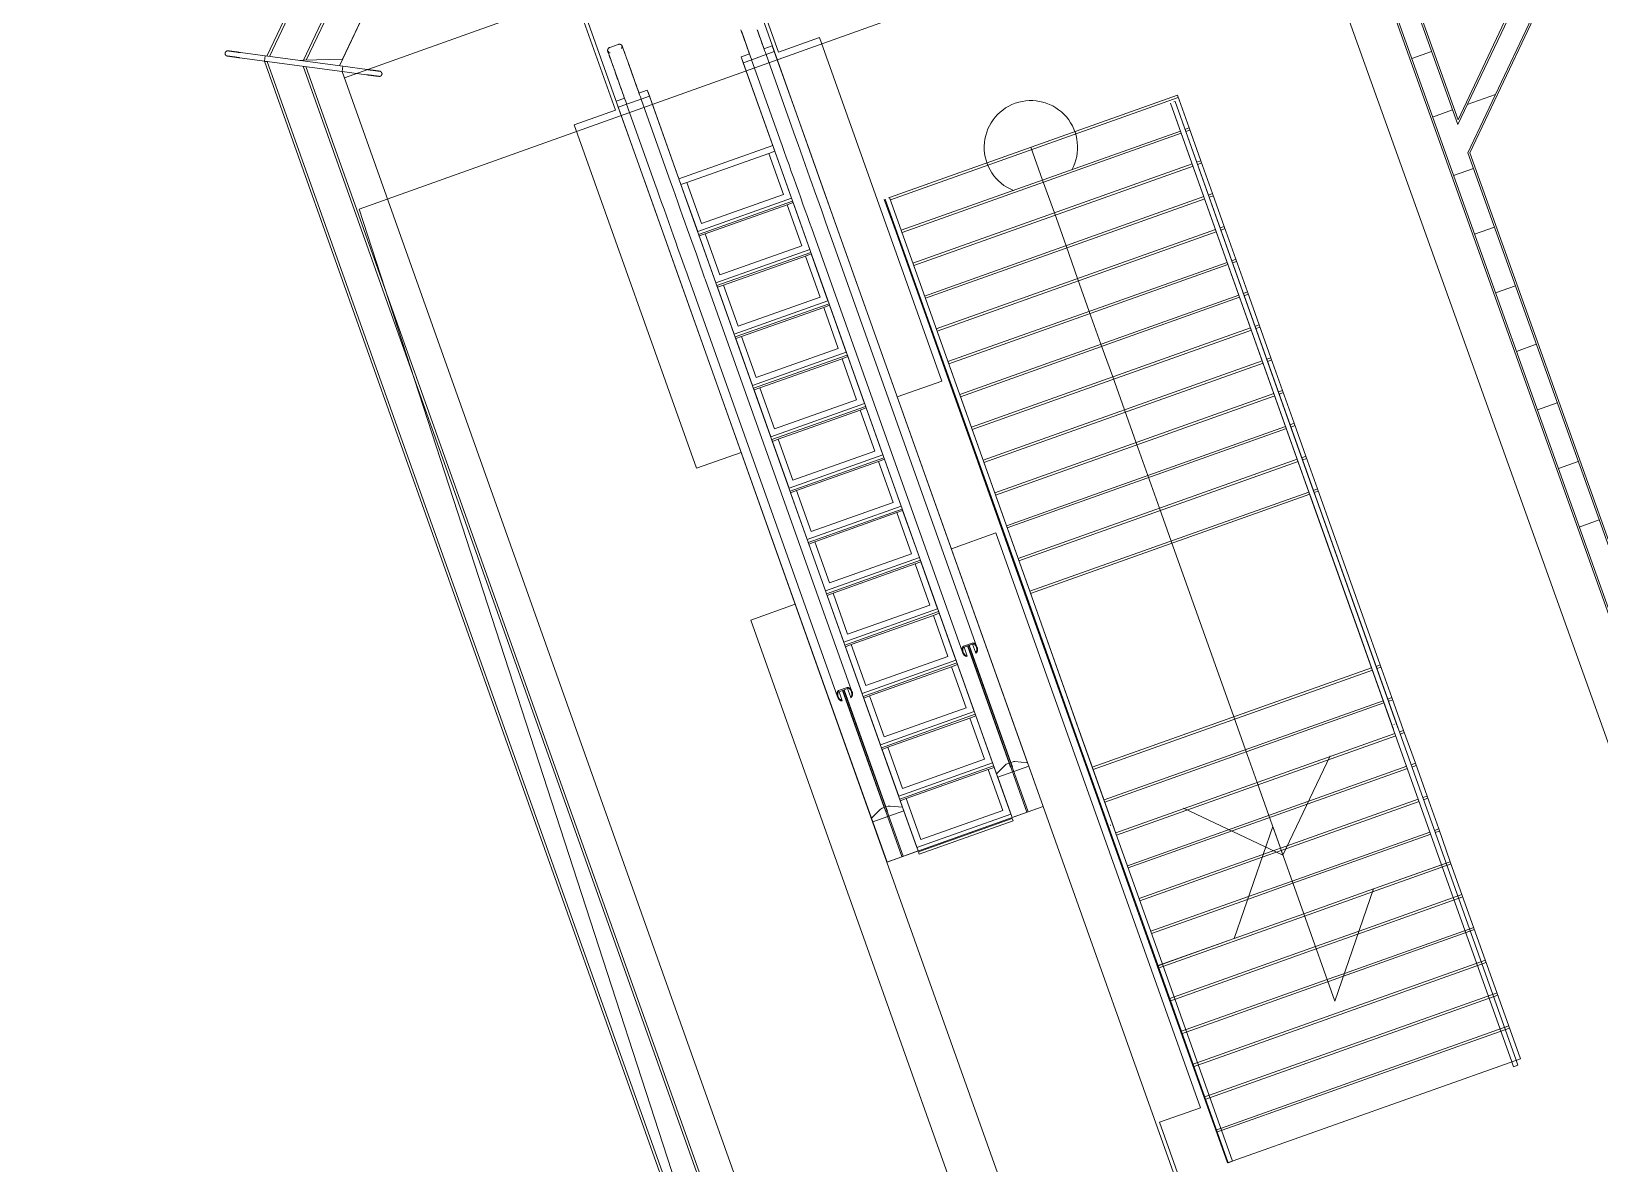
# Model space of a CAD drawing. Header units: metres. Extents: x 286532 to 329498, y 7396783 to 7466136.
# Drawn here: x 325580.43 to 325593.03, y 7397820.16 to 7397829.26 of the extents above; entities that cross this region are included whole.
import ezdxf

# ---------------------------------------------------------------- set-up
doc = ezdxf.new("R2010")
doc.units = ezdxf.units.M
doc.header["$LTSCALE"] = 10
doc.layers.get('0').update_dxf_attribs({"color": 255})
doc.layers.add('_  ARQ-AUX-001', color=1, linetype='Continuous', lineweight=5)
doc.layers.add('_AUXILIAR', color=7, linetype='Continuous', lineweight=30)

# ---------------------------------------------------------------- blocks, each defined once
blk = doc.blocks.new('ESTACAODRONE')
at = {"layer": '_  ARQ-AUX-001'}
for p, q in [((-27.852, 6.847), (-30.208, 1.998)), ((-27.835, 6.839), (-30.188, 1.995)), ((-27.601, 6.725), (-29.915, 1.961)), ((-27.583, 6.717), (-29.893, 1.961)), ((-27.349, 6.603), (-29.624, 1.919)), ((-27.349, 6.603), (-29.6, 1.968)), ((-22.028, 4.433), (-29.588, 1.816)), ((-21.64, 3.659), (-17.473, -8.38)), ((-21.628, 3.67), (-17.459, -8.375)), ((-21.412, 3.565), (-20.645, 1.35)), ((-20.643, 1.389), (-21.386, 3.535)), ((-26.522, 3.13), (-25.9, 1.325)), ((-26.445, 2.999), (-26.097, 1.988)), ((-19.921, 2.841), (-20.645, 1.35)), ((-19.941, 2.834), (-20.643, 1.389)), ((-27.401, 1.592), (-27.781, 2.697)), ((-19.768, 2.766), (-20.566, 1.123)), ((-20.55, 1.122), (-19.761, 2.746)), ((-27.761, 2.546), (-27.413, 1.534)), ((-30.223, 2), (-30.42, 2.028)), ((-27.384, 2.063), (-27.453, 2.039)), ((-26.216, 2.016), (-26.147, 2.04)), ((-26.131, 1.992), (-26.147, 2.04)), ((-26.097, 1.988), (-25.766, 2.102)), ((-25.766, 2.102), (-24.811, -0.669)), ((-30.426, 1.987), (-30.229, 1.958)), ((-30.229, 1.958), (-30.223, 2)), ((-30.229, 1.958), (-24.287, -15.297)), ((-30.229, 1.958), (-29.606, 1.868)), ((-30.229, 1.954), (-30.203, 1.954)), ((-30.223, 2), (-29.6, 1.91)), ((-30.208, 1.955), (-24.269, -15.291)), ((-29.949, 1.96), (-29.915, 1.961)), ((-29.917, 1.913), (-24.023, -15.205)), ((-29.915, 1.961), (-29.6, 1.968)), ((-29.896, 1.91), (-24.005, -15.199)), ((-29.6, 1.91), (-29.606, 1.868)), ((-29.404, 1.881), (-29.6, 1.91)), ((-26.151, 1.238), (-26.398, 1.953)), ((-26.397, 1.953), (-26.328, 1.977)), ((-26.381, 1.906), (-26.397, 1.953)), ((-26.313, 1.929), (-26.381, 1.906)), ((-26.381, 1.906), (-26.313, 1.929)), ((-26.381, 1.906), (-26.12, 1.147)), ((-26.291, 1.937), (-26.314, 1.929)), ((-26.314, 1.929), (-26.291, 1.937)), ((-26.314, 1.929), (-26.084, 1.26)), ((-26.221, 1.961), (-26.291, 1.937)), ((-26.291, 1.937), (-26.221, 1.961)), ((-26.197, 1.969), (-26.221, 1.961)), ((-26.221, 1.961), (-26.197, 1.969)), ((-26.131, 1.992), (-26.198, 1.969)), ((-26.198, 1.969), (-26.131, 1.992)), ((-25.967, 1.3), (-26.197, 1.969)), ((-25.869, 1.234), (-26.131, 1.992)), ((-21.01, 1.886), (-20.85, 1.941)), ((-29.606, 1.869), (-24.15, -13.976)), ((-29.606, 1.868), (-23.765, -15.094)), ((-29.606, 1.868), (-29.41, 1.84)), ((-27.224, 1.669), (-27.155, 1.693)), ((-27.138, 1.645), (-27.206, 1.622)), ((-27.206, 1.622), (-27.138, 1.645)), ((-27.155, 1.693), (-27.138, 1.645)), ((-27.149, 1.678), (-26.908, 0.977)), ((-26.877, 0.886), (-27.138, 1.645)), ((-27.413, 1.534), (-27.744, 1.42)), ((-27.405, 1.606), (-27.336, 1.63)), ((-27.405, 1.606), (-27.389, 1.559)), ((-27.013, 0.466), (-27.401, 1.592)), ((-27.321, 1.582), (-27.389, 1.559)), ((-27.389, 1.559), (-27.321, 1.582)), ((-27.389, 1.559), (-27.128, 0.8)), ((-27.298, 1.59), (-27.322, 1.582)), ((-27.322, 1.582), (-27.298, 1.59)), ((-27.322, 1.582), (-27.091, 0.913)), ((-27.229, 1.614), (-27.298, 1.59)), ((-27.298, 1.59), (-27.229, 1.614)), ((-27.205, 1.622), (-27.229, 1.614)), ((-27.229, 1.614), (-27.205, 1.622)), ((-26.975, 0.953), (-27.205, 1.622)), ((-22.895, 1.61), (-25.217, 0.81)), ((-22.889, 1.592), (-25.21, 0.792)), ((-22.951, 1.546), (-21.871, -1.591)), ((-22.951, 1.546), (-21.869, -1.596)), ((-22.915, 1.558), (-22.925, 1.555)), ((-22.915, 1.558), (-21.835, -1.578)), ((-21.833, -1.584), (-22.915, 1.558)), ((-22.895, 1.61), (-22.804, 1.345)), ((-20.567, 1.51), (-20.34, 1.588)), ((-27.744, 1.42), (-26.789, -1.35)), ((-20.847, 1.413), (-20.686, 1.469)), ((-25.9, 1.325), (-25.754, 0.9)), ((-25.9, 1.325), (-25.884, 1.278)), ((-25.9, 1.324), (-25.9, 1.325)), ((-25.884, 1.278), (-25.884, 1.278)), ((-22.874, 1.321), (-25.125, 0.546)), ((-22.868, 1.303), (-25.119, 0.528)), ((-22.804, 1.345), (-22.838, 1.334)), ((-22.798, 1.327), (-22.832, 1.316)), ((-22.804, 1.345), (-22.713, 1.081)), ((-26.908, 0.977), (-26.151, 1.238)), ((-26.183, 1.175), (-26.844, 0.947)), ((-26.844, 0.947), (-26.183, 1.175)), ((-26.183, 1.175), (-26.844, 0.947)), ((-26.135, 1.192), (-26.183, 1.175)), ((-26.183, 1.175), (-26.069, 0.844)), ((-26.135, 1.192), (-26.151, 1.238)), ((-26.005, 0.813), (-26.135, 1.192)), ((-26.12, 1.147), (-25.914, 0.55)), ((-25.663, 0.636), (-25.869, 1.234)), ((-24.077, 1.203), (-23.986, 0.938)), ((-22.783, 1.057), (-25.034, 0.281)), ((-22.776, 1.039), (-25.028, 0.263)), ((-22.713, 1.081), (-22.747, 1.069)), ((-22.706, 1.063), (-22.74, 1.051)), ((-22.713, 1.081), (-22.621, 0.816)), ((-20.566, 1.123), (-17.298, -8.319)), ((-17.284, -8.315), (-20.55, 1.122)), ((-26.908, 0.977), (-26.892, 0.931)), ((-26.844, 0.947), (-26.892, 0.931)), ((-26.892, 0.931), (-26.761, 0.553)), ((-26.671, 0.289), (-26.877, 0.886)), ((-26.731, 0.616), (-26.844, 0.947)), ((-25.754, 0.9), (-24.032, -4.096)), ((-23.986, 0.938), (-23.894, 0.674)), ((-20.683, 0.941), (-20.523, 0.996)), ((-27.128, 0.8), (-26.922, 0.202)), ((-26.761, 0.553), (-26.005, 0.813)), ((-25.997, 0.79), (-26.754, 0.53)), ((-26.069, 0.844), (-26.731, 0.616)), ((-26.04, 0.761), (-26.702, 0.533)), ((-25.993, 0.777), (-26.04, 0.761)), ((-26.04, 0.761), (-25.926, 0.43)), ((-25.997, 0.789), (-25.997, 0.79)), ((-25.997, 0.79), (-25.993, 0.777)), ((-25.862, 0.399), (-25.993, 0.777)), ((-25.259, 0.796), (-25.167, 0.531)), ((-25.253, 0.798), (-24.158, -2.379)), ((-25.253, 0.798), (-24.156, -2.384)), ((-25.217, 0.81), (-25.226, 0.807)), ((-25.217, 0.81), (-24.122, -2.366)), ((-24.12, -2.372), (-25.217, 0.81)), ((-22.692, 0.792), (-24.943, 0.016)), ((-22.685, 0.774), (-24.937, -0.002)), ((-22.621, 0.816), (-22.655, 0.804)), ((-22.615, 0.798), (-22.649, 0.786)), ((-22.621, 0.816), (-22.53, 0.551)), ((-24.155, -3.743), (-25.663, 0.636)), ((-23.894, 0.674), (-23.803, 0.409)), ((-26.754, 0.53), (-26.753, 0.528)), ((-26.749, 0.517), (-26.754, 0.53)), ((-26.702, 0.533), (-26.749, 0.517)), ((-26.749, 0.517), (-26.619, 0.139)), ((-26.588, 0.202), (-26.702, 0.533)), ((-25.914, 0.55), (-24.405, -3.829)), ((-24.551, -2.81), (-25.697, 0.516)), ((-25.165, 0.532), (-25.167, 0.531)), ((-25.167, 0.531), (-25.076, 0.266)), ((-22.6, 0.527), (-24.852, -0.249)), ((-22.594, 0.509), (-24.846, -0.267)), ((-22.53, 0.551), (-22.564, 0.54)), ((-22.524, 0.533), (-22.558, 0.522)), ((-22.53, 0.551), (-22.439, 0.287)), ((-20.52, 0.468), (-20.359, 0.524)), ((-25.292, -4.53), (-27.013, 0.466)), ((-26.619, 0.139), (-25.862, 0.399)), ((-25.926, 0.43), (-26.588, 0.202)), ((-25.814, 0.476), (-24.668, -2.85)), ((-23.803, 0.409), (-23.712, 0.144)), ((-25.162, -4.09), (-26.671, 0.289)), ((-25.855, 0.376), (-26.611, 0.116)), ((-25.897, 0.347), (-26.559, 0.119)), ((-25.85, 0.363), (-25.897, 0.347)), ((-25.897, 0.347), (-25.783, 0.016)), ((-25.854, 0.375), (-25.855, 0.376)), ((-25.855, 0.376), (-25.85, 0.363)), ((-25.72, -0.015), (-25.85, 0.363)), ((-25.076, 0.266), (-24.985, 0.002)), ((-22.509, 0.262), (-24.761, -0.513)), ((-22.439, 0.287), (-22.473, 0.275)), ((-22.433, 0.269), (-22.467, 0.257)), ((-22.439, 0.287), (-22.348, 0.022)), ((-26.922, 0.202), (-25.413, -4.176)), ((-26.821, 0.129), (-25.675, -3.198)), ((-25.559, -3.157), (-26.705, 0.169)), ((-22.503, 0.244), (-24.754, -0.531)), ((-23.712, 0.144), (-23.621, -0.121)), ((-26.611, 0.116), (-26.61, 0.114)), ((-26.606, 0.103), (-26.611, 0.116)), ((-26.559, 0.119), (-26.606, 0.103)), ((-26.606, 0.103), (-26.476, -0.275)), ((-26.445, -0.212), (-26.559, 0.119)), ((-25.783, 0.016), (-26.445, -0.212)), ((-24.985, 0.002), (-24.894, -0.263)), ((-22.348, 0.022), (-22.382, 0.01)), ((-22.342, 0.004), (-22.376, -0.008)), ((-22.348, 0.022), (-22.257, -0.243)), ((-20.356, -0.004), (-20.195, 0.051)), ((-26.476, -0.275), (-25.72, -0.015)), ((-25.712, -0.038), (-26.468, -0.298)), ((-25.755, -0.067), (-26.417, -0.295)), ((-25.707, -0.051), (-25.755, -0.067)), ((-25.755, -0.067), (-25.641, -0.398)), ((-25.711, -0.039), (-25.712, -0.038)), ((-25.712, -0.038), (-25.707, -0.051)), ((-25.577, -0.429), (-25.707, -0.051)), ((-22.418, -0.002), (-24.669, -0.778)), ((-22.412, -0.02), (-24.663, -0.796)), ((-23.621, -0.121), (-23.53, -0.385)), ((-22.257, -0.243), (-22.291, -0.255)), ((-22.257, -0.243), (-22.165, -0.508)), ((-26.468, -0.298), (-26.468, -0.3)), ((-26.464, -0.311), (-26.468, -0.298)), ((-26.417, -0.295), (-26.464, -0.311)), ((-26.464, -0.311), (-26.333, -0.69)), ((-26.303, -0.626), (-26.417, -0.295)), ((-24.894, -0.263), (-24.803, -0.528)), ((-22.327, -0.267), (-24.578, -1.043)), ((-22.32, -0.285), (-24.572, -1.061)), ((-22.25, -0.261), (-22.284, -0.273)), ((-26.333, -0.69), (-25.577, -0.429)), ((-25.569, -0.452), (-26.326, -0.712)), ((-25.641, -0.398), (-26.303, -0.626)), ((-25.612, -0.481), (-26.274, -0.709)), ((-25.565, -0.465), (-25.612, -0.481)), ((-25.612, -0.481), (-25.498, -0.812)), ((-25.569, -0.453), (-25.569, -0.452)), ((-25.569, -0.452), (-25.565, -0.465)), ((-25.434, -0.843), (-25.565, -0.465)), ((-23.53, -0.385), (-23.438, -0.65)), ((-20.193, -0.477), (-20.032, -0.421)), ((-24.803, -0.528), (-24.711, -0.793)), ((-22.235, -0.532), (-24.487, -1.307)), ((-22.229, -0.55), (-24.481, -1.326)), ((-22.165, -0.508), (-22.199, -0.519)), ((-22.159, -0.526), (-22.193, -0.537)), ((-22.165, -0.508), (-22.074, -0.772)), ((-26.326, -0.712), (-26.325, -0.714)), ((-26.321, -0.725), (-26.326, -0.712)), ((-26.274, -0.709), (-26.321, -0.725)), ((-26.321, -0.725), (-26.191, -1.104)), ((-26.16, -1.04), (-26.274, -0.709)), ((-24.811, -0.669), (-25.171, -0.792)), ((-23.438, -0.65), (-23.347, -0.915)), ((-26.191, -1.104), (-25.434, -0.843)), ((-25.427, -0.866), (-26.183, -1.126)), ((-25.498, -0.812), (-26.16, -1.04)), ((-25.422, -0.879), (-25.469, -0.895)), ((-25.426, -0.867), (-25.427, -0.866)), ((-25.427, -0.866), (-25.422, -0.879)), ((-25.292, -1.257), (-25.422, -0.879)), ((-24.711, -0.793), (-24.62, -1.057)), ((-22.144, -0.797), (-24.396, -1.572)), ((-22.138, -0.815), (-24.39, -1.59)), ((-22.074, -0.772), (-22.108, -0.784)), ((-22.068, -0.79), (-22.102, -0.802)), ((-22.074, -0.772), (-21.983, -1.037)), ((-25.469, -0.895), (-26.131, -1.123)), ((-25.469, -0.895), (-25.355, -1.226)), ((-23.347, -0.915), (-23.256, -1.18)), ((-20.029, -0.949), (-19.868, -0.894)), ((-26.183, -1.126), (-26.182, -1.128)), ((-26.178, -1.14), (-26.183, -1.126)), ((-26.131, -1.123), (-26.178, -1.14)), ((-26.017, -1.454), (-26.131, -1.123)), ((-24.62, -1.057), (-24.529, -1.322)), ((-22.053, -1.061), (-24.305, -1.837)), ((-22.047, -1.079), (-24.298, -1.855)), ((-21.983, -1.037), (-22.017, -1.049)), ((-21.977, -1.055), (-22.011, -1.067)), ((-21.983, -1.037), (-21.892, -1.302)), ((-26.789, -1.35), (-26.43, -1.226)), ((-26.178, -1.14), (-26.048, -1.518)), ((-26.048, -1.518), (-25.292, -1.257)), ((-25.355, -1.226), (-26.017, -1.454)), ((-23.256, -1.18), (-23.165, -1.444)), ((-25.284, -1.28), (-26.04, -1.541)), ((-25.327, -1.309), (-25.989, -1.537)), ((-25.279, -1.293), (-25.327, -1.309)), ((-25.327, -1.309), (-25.213, -1.64)), ((-25.283, -1.281), (-25.284, -1.28)), ((-25.284, -1.28), (-25.279, -1.293)), ((-25.149, -1.671), (-25.279, -1.293)), ((-24.529, -1.322), (-24.438, -1.587)), ((-21.962, -1.326), (-24.213, -2.102)), ((-21.956, -1.344), (-24.207, -2.12)), ((-21.892, -1.302), (-21.926, -1.314)), ((-21.886, -1.32), (-21.92, -1.332)), ((-21.892, -1.302), (-21.801, -1.567)), ((-19.865, -1.422), (-19.705, -1.366)), ((-23.165, -1.444), (-23.074, -1.709)), ((-26.04, -1.541), (-26.04, -1.542)), ((-26.036, -1.554), (-26.04, -1.541)), ((-25.989, -1.537), (-26.036, -1.554)), ((-26.036, -1.554), (-25.906, -1.932)), ((-25.875, -1.868), (-25.989, -1.537)), ((-24.438, -1.587), (-24.347, -1.851)), ((-21.871, -1.591), (-24.122, -2.366)), ((-21.864, -1.609), (-24.116, -2.384)), ((-21.871, -1.591), (-21.473, -2.744)), ((-21.869, -1.596), (-21.857, -1.631)), ((-21.857, -1.631), (-21.471, -2.749)), ((-21.801, -1.567), (-21.835, -1.578)), ((-21.835, -1.578), (-21.437, -2.732)), ((-21.821, -1.618), (-21.833, -1.584)), ((-21.794, -1.585), (-21.828, -1.596)), ((-21.435, -2.737), (-21.821, -1.618)), ((-21.312, -2.985), (-21.801, -1.567)), ((-25.906, -1.932), (-25.149, -1.671)), ((-25.141, -1.694), (-25.898, -1.955)), ((-25.213, -1.64), (-25.875, -1.868)), ((-25.184, -1.723), (-25.846, -1.951)), ((-25.137, -1.707), (-25.184, -1.723)), ((-25.184, -1.723), (-25.07, -2.054)), ((-25.141, -1.696), (-25.141, -1.694)), ((-25.141, -1.694), (-25.137, -1.707)), ((-25.006, -2.085), (-25.137, -1.707)), ((-23.074, -1.709), (-22.982, -1.974)), ((-24.347, -1.851), (-24.255, -2.116)), ((-19.702, -1.894), (-19.541, -1.839)), ((-25.898, -1.955), (-25.897, -1.956)), ((-25.893, -1.968), (-25.898, -1.955)), ((-25.846, -1.951), (-25.893, -1.968)), ((-25.893, -1.968), (-25.763, -2.346)), ((-25.732, -2.282), (-25.846, -1.951)), ((-24.389, -1.893), (-24.749, -2.017)), ((-22.792, -6.53), (-24.389, -1.893)), ((-22.982, -1.974), (-22.494, -3.392)), ((-25.763, -2.346), (-25.006, -2.085)), ((-24.999, -2.108), (-25.755, -2.369)), ((-25.07, -2.054), (-25.732, -2.282)), ((-25.041, -2.137), (-25.703, -2.366)), ((-24.994, -2.121), (-25.041, -2.137)), ((-25.041, -2.137), (-24.927, -2.468)), ((-24.998, -2.11), (-24.999, -2.108)), ((-24.999, -2.108), (-24.994, -2.121)), ((-24.864, -2.499), (-24.994, -2.121)), ((-24.255, -2.116), (-24.164, -2.381)), ((-25.755, -2.369), (-25.754, -2.37)), ((-25.75, -2.382), (-25.755, -2.369)), ((-25.703, -2.366), (-25.75, -2.382)), ((-25.75, -2.382), (-25.62, -2.76)), ((-25.589, -2.696), (-25.703, -2.366)), ((-24.164, -2.381), (-23.676, -3.799)), ((-24.158, -2.379), (-23.761, -3.532)), ((-24.156, -2.384), (-23.759, -3.538)), ((-24.122, -2.366), (-23.725, -3.52)), ((-23.723, -3.525), (-24.12, -2.372)), ((-26.367, -2.574), (-26.008, -2.451)), ((-25.62, -2.76), (-24.864, -2.499)), ((-24.927, -2.468), (-25.589, -2.696)), ((-24.77, -7.212), (-26.367, -2.574)), ((-24.856, -2.522), (-25.612, -2.783)), ((-24.899, -2.552), (-25.561, -2.78)), ((-24.851, -2.535), (-24.899, -2.552)), ((-24.899, -2.552), (-24.785, -2.882)), ((-24.855, -2.524), (-24.856, -2.522)), ((-24.856, -2.522), (-24.851, -2.535)), ((-24.721, -2.913), (-24.851, -2.535)), ((-21.473, -2.744), (-20.835, -4.597)), ((-21.471, -2.749), (-21.365, -3.059)), ((-21.437, -2.732), (-20.799, -4.585)), ((-21.329, -3.046), (-21.435, -2.737)), ((-25.612, -2.783), (-25.612, -2.784)), ((-25.608, -2.796), (-25.612, -2.783)), ((-25.561, -2.78), (-25.608, -2.796)), ((-25.608, -2.796), (-25.478, -3.174)), ((-25.447, -3.11), (-25.561, -2.78)), ((-24.785, -2.882), (-25.447, -3.11)), ((-24.589, -2.777), (-24.658, -2.801)), ((-24.655, -2.809), (-24.586, -2.785)), ((-24.633, -2.875), (-24.655, -2.809)), ((-24.63, -2.883), (-24.633, -2.875)), ((-24.633, -2.875), (-24.63, -2.883)), ((-24.302, -3.745), (-24.628, -2.8)), ((-24.612, -2.838), (-24.625, -2.799)), ((-24.616, -2.796), (-24.602, -2.835)), ((-24.613, -2.795), (-24.288, -3.74)), ((-24.602, -2.835), (-24.612, -2.838)), ((-24.612, -2.838), (-24.163, -4.141)), ((-24.153, -4.138), (-24.602, -2.835)), ((-24.586, -2.785), (-24.563, -2.851)), ((-24.563, -2.851), (-24.56, -2.859)), ((-24.56, -2.859), (-24.563, -2.851)), ((-25.478, -3.174), (-24.721, -2.913)), ((-24.713, -2.936), (-25.47, -3.197)), ((-24.756, -2.966), (-25.418, -3.194)), ((-24.709, -2.949), (-24.756, -2.966)), ((-24.756, -2.966), (-24.642, -3.296)), ((-24.713, -2.938), (-24.713, -2.936)), ((-24.713, -2.936), (-24.709, -2.949)), ((-24.578, -3.328), (-24.709, -2.949)), ((-21.382, -3.009), (-23.634, -3.785)), ((-21.312, -2.985), (-21.346, -2.997)), ((-21.306, -3.003), (-21.34, -3.015)), ((-21.312, -2.985), (-21.221, -3.25)), ((-25.596, -3.124), (-25.666, -3.148)), ((-25.663, -3.157), (-25.594, -3.133)), ((-25.31, -4.092), (-25.635, -3.147)), ((-25.62, -3.185), (-25.633, -3.146)), ((-25.624, -3.143), (-25.61, -3.182)), ((-25.621, -3.142), (-25.296, -4.087)), ((-25.594, -3.133), (-25.571, -3.198)), ((-21.376, -3.027), (-23.627, -3.803)), ((-21.365, -3.059), (-21.211, -3.504)), ((-21.175, -3.492), (-21.329, -3.046)), ((-25.64, -3.222), (-25.663, -3.157)), ((-25.638, -3.231), (-25.64, -3.222)), ((-25.64, -3.222), (-25.638, -3.231)), ((-25.61, -3.182), (-25.62, -3.185)), ((-25.62, -3.185), (-25.171, -4.488)), ((-25.161, -4.485), (-25.61, -3.182)), ((-25.571, -3.198), (-25.568, -3.207)), ((-25.568, -3.207), (-25.571, -3.198)), ((-25.47, -3.197), (-25.469, -3.198)), ((-25.465, -3.21), (-25.47, -3.197)), ((-25.418, -3.194), (-25.465, -3.21)), ((-25.465, -3.21), (-25.335, -3.588)), ((-25.304, -3.524), (-25.418, -3.194)), ((-21.291, -3.274), (-23.542, -4.049)), ((-21.221, -3.25), (-21.255, -3.261)), ((-21.215, -3.268), (-21.249, -3.279)), ((-21.221, -3.25), (-21.13, -3.514)), ((-25.335, -3.588), (-24.578, -3.328)), ((-24.571, -3.35), (-25.327, -3.611)), ((-24.642, -3.296), (-25.304, -3.524)), ((-24.613, -3.38), (-25.275, -3.608)), ((-24.566, -3.363), (-24.613, -3.38)), ((-24.613, -3.38), (-24.499, -3.711)), ((-24.57, -3.352), (-24.571, -3.35)), ((-24.571, -3.35), (-24.566, -3.363)), ((-24.436, -3.742), (-24.566, -3.363)), ((-21.287, -3.292), (-23.536, -4.067)), ((-22.494, -3.392), (-22.403, -3.657)), ((-23.725, -3.52), (-23.086, -5.373)), ((-23.63, -3.794), (-23.723, -3.525)), ((-21.203, -3.464), (-21.207, -3.465)), ((-21.13, -3.514), (-21.164, -3.526)), ((-21.13, -3.514), (-21.038, -3.779)), ((-25.327, -3.611), (-25.326, -3.612)), ((-25.322, -3.624), (-25.327, -3.611)), ((-25.275, -3.608), (-25.322, -3.624)), ((-25.322, -3.624), (-25.192, -4.002)), ((-25.161, -3.939), (-25.275, -3.608)), ((-23.761, -3.532), (-23.122, -5.385)), ((-23.759, -3.538), (-23.666, -3.807)), ((-21.2, -3.538), (-23.451, -4.314)), ((-21.193, -3.556), (-23.445, -4.332)), ((-21.123, -3.532), (-21.157, -3.544)), ((-25.192, -4.002), (-24.436, -3.742)), ((-24.428, -3.765), (-25.184, -4.025)), ((-24.499, -3.711), (-25.161, -3.939)), ((-24.423, -3.778), (-24.471, -3.794)), ((-24.427, -3.766), (-24.428, -3.765)), ((-24.428, -3.765), (-24.423, -3.778)), ((-24.293, -4.156), (-24.423, -3.778)), ((-24.333, -3.76), (-24.405, -3.829)), ((-24.395, -3.858), (-24.145, -3.772)), ((-24.145, -3.772), (-24.395, -3.858)), ((-24.302, -3.745), (-24.319, -3.751)), ((-24.291, -3.778), (-24.302, -3.745)), ((-24.276, -3.773), (-24.291, -3.778)), ((-24.27, -3.734), (-24.288, -3.74)), ((-24.288, -3.74), (-24.276, -3.773)), ((-24.155, -3.743), (-24.255, -3.732)), ((-24.145, -3.772), (-24.155, -3.743)), ((-24.033, -4.096), (-24.145, -3.772)), ((-22.403, -3.657), (-22.311, -3.921)), ((-22.109, -4.508), (-21.722, -3.713)), ((-21.038, -3.779), (-21.072, -3.791)), ((-21.038, -3.779), (-20.947, -4.044)), ((-24.471, -3.794), (-25.133, -4.022)), ((-24.471, -3.794), (-24.357, -4.125)), ((-24.405, -3.829), (-24.395, -3.858)), ((-24.395, -3.858), (-24.283, -4.182)), ((-23.676, -3.799), (-23.584, -4.064)), ((-23.666, -3.807), (-23.499, -4.293)), ((-23.463, -4.28), (-23.63, -3.794)), ((-21.108, -3.803), (-23.36, -4.579)), ((-21.102, -3.821), (-23.354, -4.597)), ((-21.032, -3.797), (-21.066, -3.809)), ((-25.184, -4.025), (-25.184, -4.027)), ((-25.18, -4.038), (-25.184, -4.025)), ((-25.133, -4.022), (-25.18, -4.038)), ((-25.019, -4.353), (-25.133, -4.022)), ((-22.311, -3.921), (-22.22, -4.186)), ((-25.341, -4.107), (-25.413, -4.176)), ((-25.403, -4.206), (-25.152, -4.119)), ((-25.152, -4.119), (-25.403, -4.206)), ((-25.31, -4.092), (-25.327, -4.098)), ((-25.298, -4.125), (-25.31, -4.092)), ((-25.284, -4.12), (-25.298, -4.125)), ((-25.278, -4.081), (-25.296, -4.087)), ((-25.296, -4.087), (-25.284, -4.12)), ((-24.032, -4.096), (-25.292, -4.53)), ((-25.162, -4.09), (-25.262, -4.08)), ((-25.18, -4.038), (-25.05, -4.416)), ((-25.152, -4.119), (-25.162, -4.09)), ((-25.041, -4.443), (-25.152, -4.119)), ((-25.05, -4.416), (-24.293, -4.156)), ((-24.357, -4.125), (-25.019, -4.353)), ((-24.283, -4.182), (-24.033, -4.096)), ((-24.163, -4.141), (-24.153, -4.138)), ((-22.803, -7.666), (-24.032, -4.096)), ((-23.584, -4.064), (-23.493, -4.329)), ((-21.017, -4.068), (-23.269, -4.844)), ((-22.109, -4.508), (-22.904, -4.12)), ((-21.011, -4.086), (-22.123, -4.469)), ((-20.947, -4.044), (-20.981, -4.055)), ((-20.941, -4.062), (-20.975, -4.073)), ((-20.947, -4.044), (-20.856, -4.308)), ((-25.413, -4.176), (-25.403, -4.206)), ((-25.403, -4.206), (-25.291, -4.53)), ((-24.282, -4.189), (-25.038, -4.45)), ((-25.031, -4.469), (-24.275, -4.208)), ((-24.275, -4.208), (-24.282, -4.189)), ((-23.491, -4.252), (-23.494, -4.253)), ((-22.509, -5.174), (-22.189, -4.277)), ((-22.22, -4.186), (-22.129, -4.451)), ((-22.189, -4.277), (-21.704, -5.684)), ((-23.493, -4.329), (-23.402, -4.593)), ((-20.926, -4.333), (-22.038, -4.716)), ((-20.92, -4.351), (-22.032, -4.734)), ((-20.856, -4.308), (-20.89, -4.32)), ((-20.85, -4.326), (-20.884, -4.338)), ((-20.856, -4.308), (-20.765, -4.573)), ((-25.292, -4.53), (-24.062, -8.099)), ((-25.291, -4.53), (-25.041, -4.443)), ((-25.171, -4.488), (-25.161, -4.485)), ((-25.038, -4.45), (-25.031, -4.469)), ((-22.277, -4.522), (-23.263, -4.862)), ((-22.123, -4.469), (-22.277, -4.522)), ((-22.129, -4.451), (-22.109, -4.508)), ((-23.402, -4.593), (-23.311, -4.858)), ((-20.759, -4.591), (-21.392, -4.809)), ((-21.384, -4.786), (-20.765, -4.573)), ((-20.835, -4.597), (-21.384, -4.786)), ((-20.835, -4.597), (-20.799, -4.585)), ((-20.835, -4.597), (-20.288, -6.186)), ((-20.765, -4.573), (-20.799, -4.585)), ((-20.799, -4.585), (-20.252, -6.173)), ((-20.765, -4.573), (-20.218, -6.162)), ((-22.032, -4.734), (-22.397, -4.86)), ((-22.038, -4.716), (-22.389, -4.837)), ((-21.384, -4.786), (-21.947, -4.98)), ((-21.704, -5.684), (-21.384, -4.786)), ((-23.311, -4.858), (-23.22, -5.123)), ((-22.389, -4.837), (-23.178, -5.108)), ((-22.397, -4.86), (-23.171, -5.126)), ((-21.392, -4.809), (-21.94, -4.998)), ((-20.667, -4.856), (-21.513, -5.147)), ((-20.674, -4.838), (-21.504, -5.124)), ((-21.94, -4.998), (-23.122, -5.405)), ((-21.947, -4.98), (-22.509, -5.174)), ((-23.22, -5.123), (-23.128, -5.387)), ((-20.576, -5.121), (-22.94, -5.935)), ((-21.504, -5.124), (-21.855, -5.245)), ((-21.513, -5.147), (-21.849, -5.263)), ((-20.582, -5.103), (-21.625, -5.462)), ((-23.128, -5.387), (-22.509, -5.174)), ((-22.509, -5.174), (-23.086, -5.373)), ((-21.855, -5.245), (-23.037, -5.652)), ((-21.849, -5.263), (-23.031, -5.67)), ((-23.128, -5.387), (-22.581, -6.976)), ((-23.122, -5.385), (-23.086, -5.373)), ((-23.122, -5.385), (-22.575, -6.974)), ((-23.086, -5.373), (-22.539, -6.961)), ((-20.491, -5.367), (-22.855, -6.182)), ((-20.485, -5.385), (-22.849, -6.2)), ((-21.764, -5.51), (-22.946, -5.917)), ((-21.625, -5.462), (-21.764, -5.51)), ((-20.4, -5.632), (-22.764, -6.446)), ((-20.394, -5.65), (-22.757, -6.464)), ((-20.309, -5.897), (-22.672, -6.711)), ((-20.303, -5.915), (-22.666, -6.729)), ((-20.218, -6.162), (-22.581, -6.976)), ((-20.252, -6.173), (-20.238, -6.213)), ((-20.288, -6.186), (-20.274, -6.226)), ((-20.238, -6.213), (-20.274, -6.226)), ((-23.123, -6.644), (-22.792, -6.53)), ((-22.774, -7.656), (-23.123, -6.644)), ((-22.539, -6.961), (-22.575, -6.974))]:
    blk.add_line(p, q, dxfattribs=at)
for points in [[(-26.197, 1.969), (-26.203, 1.986), (-26.209, 2.003), (-26.215, 2.02), (-26.221, 2.037), (-26.227, 2.054), (-26.232, 2.071), (-26.238, 2.087), (-26.244, 2.103), (-26.249, 2.119), (-26.254, 2.135), (-26.26, 2.151), (-26.265, 2.166)], [(-26.266, 2.17), (-26.261, 2.155), (-26.256, 2.139), (-26.251, 2.124), (-26.245, 2.108), (-26.239, 2.091), (-26.234, 2.075), (-26.228, 2.058), (-26.222, 2.042), (-26.217, 2.025), (-26.214, 2.017)], [(-26.349, 2.03), (-26.355, 2.047), (-26.36, 2.063), (-26.366, 2.079), (-26.371, 2.095), (-26.377, 2.11), (-26.382, 2.126), (-26.387, 2.141), (-26.392, 2.155), (-26.397, 2.169)], [(-26.393, 2.159), (-26.388, 2.145), (-26.383, 2.13), (-26.378, 2.115), (-26.373, 2.099), (-26.367, 2.083), (-26.362, 2.067), (-26.356, 2.051), (-26.351, 2.035), (-26.345, 2.018), (-26.339, 2.002), (-26.333, 1.985), (-26.327, 1.968), (-26.322, 1.951), (-26.316, 1.934), (-26.314, 1.929)], [(-27.469, 2.007), (-27.469, 2.008), (-27.469, 2.009), (-27.469, 2.01), (-27.47, 2.011), (-27.47, 2.012), (-27.47, 2.013), (-27.47, 2.014), (-27.47, 2.015), (-27.47, 2.016), (-27.47, 2.017), (-27.47, 2.018), (-27.47, 2.019), (-27.47, 2.02), (-27.469, 2.021), (-27.469, 2.022), (-27.469, 2.023), (-27.469, 2.024), (-27.468, 2.025), (-27.468, 2.026), (-27.467, 2.027), (-27.467, 2.028), (-27.466, 2.029), (-27.466, 2.029), (-27.465, 2.03), (-27.465, 2.031), (-27.464, 2.032), (-27.463, 2.033), (-27.463, 2.033), (-27.462, 2.034), (-27.461, 2.035), (-27.46, 2.035), (-27.46, 2.036), (-27.459, 2.036), (-27.458, 2.037), (-27.457, 2.037), (-27.456, 2.038), (-27.455, 2.038), (-27.454, 2.039), (-27.453, 2.039), (-27.453, 2.039)], [(-27.384, 2.063), (-27.383, 2.063), (-27.382, 2.064), (-27.381, 2.064), (-27.38, 2.064), (-27.379, 2.064), (-27.378, 2.064), (-27.377, 2.065), (-27.376, 2.065), (-27.375, 2.065), (-27.374, 2.064), (-27.373, 2.064), (-27.372, 2.064), (-27.371, 2.064), (-27.37, 2.064), (-27.369, 2.064), (-27.368, 2.063), (-27.367, 2.063), (-27.366, 2.063), (-27.365, 2.062), (-27.364, 2.062), (-27.363, 2.061), (-27.362, 2.061), (-27.362, 2.06), (-27.361, 2.06), (-27.36, 2.059), (-27.359, 2.059), (-27.358, 2.058), (-27.358, 2.057), (-27.357, 2.056), (-27.356, 2.056), (-27.356, 2.055), (-27.355, 2.054), (-27.355, 2.053), (-27.354, 2.052), (-27.354, 2.052), (-27.353, 2.051), (-27.353, 2.05), (-27.352, 2.049), (-27.352, 2.048), (-27.352, 2.048)], [(-27.358, 2.03), (-27.358, 2.03), (-27.357, 2.031), (-27.357, 2.032), (-27.357, 2.033), (-27.357, 2.033), (-27.356, 2.034), (-27.356, 2.035), (-27.356, 2.036), (-27.356, 2.036), (-27.356, 2.037), (-27.356, 2.038), (-27.356, 2.039), (-27.356, 2.04), (-27.356, 2.04), (-27.356, 2.041), (-27.356, 2.042), (-27.356, 2.043), (-27.356, 2.044), (-27.356, 2.044), (-27.356, 2.045), (-27.357, 2.046), (-27.357, 2.046)], [(-27.205, 1.622), (-27.211, 1.639), (-27.217, 1.656), (-27.223, 1.673), (-27.229, 1.69), (-27.234, 1.707), (-27.24, 1.723), (-27.246, 1.74), (-27.251, 1.756), (-27.257, 1.772), (-27.262, 1.788), (-27.268, 1.803), (-27.273, 1.819), (-27.278, 1.834), (-27.283, 1.848), (-27.288, 1.862), (-27.293, 1.876), (-27.297, 1.89), (-27.302, 1.903), (-27.306, 1.915), (-27.31, 1.927), (-27.314, 1.939), (-27.318, 1.95), (-27.322, 1.961), (-27.325, 1.971), (-27.329, 1.98), (-27.332, 1.989), (-27.335, 1.997), (-27.337, 2.005), (-27.34, 2.012), (-27.342, 2.019), (-27.344, 2.025), (-27.346, 2.03), (-27.347, 2.034), (-27.349, 2.038), (-27.35, 2.042), (-27.351, 2.044), (-27.351, 2.046), (-27.352, 2.047), (-27.352, 2.048), (-27.352, 2.048)], [(-27.352, 2.048), (-27.352, 2.047), (-27.351, 2.046), (-27.351, 2.045), (-27.35, 2.042), (-27.349, 2.039), (-27.348, 2.035), (-27.346, 2.031), (-27.344, 2.026), (-27.342, 2.02), (-27.34, 2.014), (-27.338, 2.007), (-27.335, 2), (-27.333, 1.991), (-27.329, 1.983), (-27.326, 1.973), (-27.323, 1.963), (-27.319, 1.953), (-27.315, 1.942), (-27.312, 1.931), (-27.307, 1.919), (-27.303, 1.906), (-27.299, 1.893), (-27.294, 1.88), (-27.289, 1.866), (-27.284, 1.852), (-27.28, 1.838), (-27.274, 1.823), (-27.269, 1.808), (-27.264, 1.792), (-27.258, 1.776), (-27.253, 1.76), (-27.247, 1.744), (-27.242, 1.728), (-27.236, 1.711), (-27.23, 1.695), (-27.224, 1.678), (-27.222, 1.669)], [(-26.332, 1.98), (-26.338, 1.997), (-26.343, 2.014), (-26.349, 2.03)], [(-27.34, 1.633), (-27.345, 1.65), (-27.351, 1.667), (-27.357, 1.683), (-27.363, 1.7), (-27.368, 1.716), (-27.374, 1.732), (-27.379, 1.748), (-27.384, 1.763), (-27.39, 1.778), (-27.395, 1.793), (-27.4, 1.808), (-27.405, 1.822), (-27.41, 1.836), (-27.414, 1.85), (-27.419, 1.863), (-27.423, 1.875), (-27.427, 1.887), (-27.431, 1.899), (-27.435, 1.91), (-27.439, 1.921), (-27.442, 1.931), (-27.445, 1.94), (-27.448, 1.949), (-27.451, 1.957), (-27.454, 1.965), (-27.456, 1.972), (-27.459, 1.979), (-27.461, 1.984), (-27.462, 1.99), (-27.464, 1.994), (-27.465, 1.998), (-27.467, 2.001), (-27.467, 2.004), (-27.468, 2.006), (-27.468, 2.007), (-27.469, 2.007), (-27.469, 2.007)], [(-27.469, 2.007), (-27.469, 2.007), (-27.468, 2.006), (-27.468, 2.004), (-27.467, 2.002), (-27.466, 1.999), (-27.464, 1.995), (-27.463, 1.991), (-27.461, 1.986), (-27.459, 1.98), (-27.457, 1.974), (-27.455, 1.967), (-27.452, 1.959), (-27.449, 1.951), (-27.446, 1.942), (-27.443, 1.933), (-27.44, 1.923), (-27.436, 1.913), (-27.432, 1.902), (-27.428, 1.89), (-27.424, 1.878), (-27.42, 1.866), (-27.415, 1.853), (-27.411, 1.84), (-27.406, 1.826), (-27.401, 1.812), (-27.396, 1.797), (-27.391, 1.783), (-27.386, 1.767), (-27.381, 1.752), (-27.375, 1.736), (-27.37, 1.72), (-27.364, 1.704), (-27.358, 1.688), (-27.353, 1.671), (-27.347, 1.654), (-27.341, 1.637), (-27.335, 1.621), (-27.329, 1.604), (-27.324, 1.587), (-27.322, 1.582)], [(-27.464, 2.009), (-27.464, 2.008), (-27.463, 2.008), (-27.463, 2.007), (-27.463, 2.006), (-27.462, 2.005), (-27.462, 2.005), (-27.461, 2.004), (-27.461, 2.003), (-27.46, 2.003), (-27.46, 2.002), (-27.459, 2.002), (-27.459, 2.001), (-27.458, 2.001)], [(-27.454, 1.998), (-27.454, 1.998), (-27.453, 1.997), (-27.452, 1.997), (-27.451, 1.997), (-27.451, 1.996), (-27.45, 1.996), (-27.449, 1.996)], [(-25.967, 1.3), (-25.948, 1.245), (-25.929, 1.191), (-25.91, 1.137), (-25.892, 1.082), (-25.873, 1.029), (-25.855, 0.975), (-25.837, 0.923), (-25.819, 0.87), (-25.801, 0.819), (-25.784, 0.768), (-25.766, 0.718), (-25.749, 0.669), (-25.733, 0.621), (-25.717, 0.574), (-25.701, 0.529), (-25.697, 0.516)], [(-25.814, 0.476), (-25.829, 0.522), (-25.845, 0.568), (-25.862, 0.616), (-25.878, 0.665), (-25.896, 0.714), (-25.913, 0.765), (-25.931, 0.816), (-25.949, 0.868), (-25.967, 0.921), (-25.985, 0.974), (-26.004, 1.028), (-26.022, 1.082), (-26.041, 1.136), (-26.06, 1.19), (-26.078, 1.245), (-26.084, 1.26)], [(-26.821, 0.129), (-26.837, 0.174), (-26.853, 0.221), (-26.87, 0.269), (-26.886, 0.317), (-26.903, 0.367), (-26.921, 0.417), (-26.939, 0.469), (-26.956, 0.521), (-26.975, 0.573), (-26.993, 0.627), (-27.011, 0.68), (-27.03, 0.734), (-27.049, 0.789), (-27.068, 0.843), (-27.086, 0.898), (-27.091, 0.913)], [(-26.975, 0.953), (-26.956, 0.898), (-26.937, 0.844), (-26.918, 0.789), (-26.9, 0.735), (-26.881, 0.681), (-26.863, 0.628), (-26.845, 0.575), (-26.827, 0.523), (-26.809, 0.472), (-26.791, 0.421), (-26.774, 0.371), (-26.757, 0.322), (-26.741, 0.274), (-26.725, 0.227), (-26.709, 0.181), (-26.705, 0.169)], [(-24.658, -2.801), (-24.662, -2.803), (-24.666, -2.807), (-24.669, -2.813), (-24.671, -2.819), (-24.671, -2.826), (-24.671, -2.834), (-24.67, -2.842), (-24.668, -2.85), (-24.664, -2.858), (-24.66, -2.865), (-24.656, -2.872), (-24.651, -2.877), (-24.645, -2.881), (-24.64, -2.883), (-24.635, -2.884), (-24.63, -2.883)], [(-24.633, -2.875), (-24.636, -2.876), (-24.641, -2.875), (-24.645, -2.873), (-24.649, -2.87), (-24.653, -2.866), (-24.657, -2.861), (-24.66, -2.855), (-24.663, -2.849), (-24.665, -2.842), (-24.666, -2.836), (-24.666, -2.829), (-24.665, -2.824), (-24.664, -2.818), (-24.662, -2.814), (-24.659, -2.811), (-24.655, -2.809)], [(-24.56, -2.859), (-24.556, -2.857), (-24.552, -2.853), (-24.549, -2.848), (-24.548, -2.842), (-24.547, -2.834), (-24.547, -2.826), (-24.548, -2.818), (-24.551, -2.81), (-24.554, -2.802), (-24.558, -2.795), (-24.563, -2.789), (-24.568, -2.783), (-24.573, -2.779), (-24.578, -2.777), (-24.584, -2.776), (-24.589, -2.777)], [(-24.586, -2.785), (-24.582, -2.785), (-24.578, -2.785), (-24.573, -2.787), (-24.569, -2.79), (-24.565, -2.795), (-24.561, -2.8), (-24.558, -2.805), (-24.556, -2.812), (-24.554, -2.818), (-24.553, -2.825), (-24.552, -2.831), (-24.553, -2.837), (-24.554, -2.842), (-24.557, -2.846), (-24.56, -2.849), (-24.563, -2.851)], [(-25.666, -3.148), (-25.67, -3.151), (-25.674, -3.155), (-25.677, -3.16), (-25.679, -3.166), (-25.679, -3.173), (-25.679, -3.181), (-25.678, -3.189), (-25.675, -3.198), (-25.672, -3.205), (-25.668, -3.213), (-25.664, -3.219), (-25.658, -3.224), (-25.653, -3.228), (-25.648, -3.231), (-25.643, -3.231), (-25.638, -3.231)], [(-25.568, -3.207), (-25.564, -3.204), (-25.56, -3.2), (-25.557, -3.195), (-25.556, -3.189), (-25.555, -3.182), (-25.555, -3.174), (-25.556, -3.166), (-25.559, -3.157), (-25.562, -3.149), (-25.566, -3.142), (-25.571, -3.136), (-25.576, -3.131), (-25.581, -3.127), (-25.586, -3.124), (-25.592, -3.124), (-25.596, -3.124)], [(-25.594, -3.133), (-25.59, -3.132), (-25.586, -3.133), (-25.581, -3.134), (-25.577, -3.138), (-25.573, -3.142), (-25.569, -3.147), (-25.566, -3.153), (-25.563, -3.159), (-25.562, -3.166), (-25.56, -3.172), (-25.56, -3.178), (-25.561, -3.184), (-25.562, -3.189), (-25.565, -3.193), (-25.567, -3.196), (-25.571, -3.198)], [(-25.64, -3.222), (-25.644, -3.223), (-25.649, -3.222), (-25.653, -3.22), (-25.657, -3.217), (-25.661, -3.213), (-25.665, -3.208), (-25.668, -3.202), (-25.671, -3.196), (-25.673, -3.189), (-25.674, -3.183), (-25.674, -3.177), (-25.673, -3.171), (-25.672, -3.166), (-25.67, -3.162), (-25.667, -3.158), (-25.663, -3.157)], [(-24.319, -3.751), (-24.327, -3.754), (-24.333, -3.76)], [(-24.255, -3.732), (-24.263, -3.732), (-24.27, -3.734)], [(-25.327, -4.098), (-25.334, -4.102), (-25.341, -4.107)], [(-25.262, -4.08), (-25.27, -4.08), (-25.278, -4.081)]]:
    blk.add_lwpolyline(points, dxfattribs=at)
at = {"layer": '_  ARQ-AUX-001', "flags": 128}
for points in [[(-30.544, 2.025), (-30.544, 2.026), (-30.544, 2.027), (-30.544, 2.027), (-30.543, 2.028), (-30.543, 2.029), (-30.543, 2.03), (-30.543, 2.031), (-30.542, 2.031), (-30.542, 2.032), (-30.541, 2.033), (-30.541, 2.033), (-30.54, 2.034), (-30.54, 2.035), (-30.539, 2.035), (-30.539, 2.036), (-30.538, 2.037), (-30.538, 2.037), (-30.537, 2.038), (-30.536, 2.038), (-30.536, 2.039), (-30.535, 2.039), (-30.534, 2.04), (-30.534, 2.04), (-30.533, 2.041), (-30.532, 2.041), (-30.531, 2.041), (-30.531, 2.042), (-30.53, 2.042), (-30.529, 2.042), (-30.528, 2.042), (-30.527, 2.043), (-30.526, 2.043), (-30.526, 2.043), (-30.525, 2.043), (-30.524, 2.043), (-30.523, 2.043), (-30.522, 2.043), (-30.521, 2.043), (-30.521, 2.043), (-30.52, 2.043)], [(-30.526, 2.001), (-30.527, 2.001), (-30.528, 2.001), (-30.529, 2.002), (-30.53, 2.002), (-30.53, 2.002), (-30.531, 2.002), (-30.532, 2.003), (-30.533, 2.003), (-30.534, 2.004), (-30.534, 2.004), (-30.535, 2.004), (-30.536, 2.005), (-30.536, 2.005), (-30.537, 2.006), (-30.538, 2.006), (-30.538, 2.007), (-30.539, 2.008), (-30.539, 2.008), (-30.54, 2.009), (-30.54, 2.01), (-30.541, 2.01), (-30.541, 2.011), (-30.542, 2.012), (-30.542, 2.012), (-30.543, 2.013), (-30.543, 2.014), (-30.543, 2.015), (-30.543, 2.016), (-30.544, 2.016), (-30.544, 2.017), (-30.544, 2.018), (-30.544, 2.019), (-30.544, 2.02), (-30.544, 2.021), (-30.544, 2.021), (-30.544, 2.022), (-30.544, 2.023), (-30.544, 2.024), (-30.544, 2.025), (-30.544, 2.025)], [(-30.42, 2.028), (-30.424, 2.029), (-30.428, 2.029), (-30.432, 2.03), (-30.436, 2.03), (-30.44, 2.031), (-30.444, 2.032), (-30.448, 2.032), (-30.451, 2.033), (-30.455, 2.033), (-30.459, 2.034), (-30.463, 2.034), (-30.466, 2.035), (-30.47, 2.035), (-30.473, 2.036), (-30.477, 2.036), (-30.48, 2.037), (-30.483, 2.037), (-30.486, 2.038), (-30.489, 2.038), (-30.492, 2.039), (-30.495, 2.039), (-30.497, 2.039), (-30.5, 2.04), (-30.502, 2.04), (-30.504, 2.04), (-30.507, 2.041), (-30.509, 2.041), (-30.51, 2.041), (-30.512, 2.041), (-30.514, 2.042), (-30.515, 2.042), (-30.516, 2.042), (-30.517, 2.042), (-30.518, 2.042), (-30.519, 2.042), (-30.52, 2.043), (-30.52, 2.043), (-30.52, 2.043), (-30.52, 2.043)], [(-30.52, 2.043), (-30.52, 2.043), (-30.52, 2.043), (-30.52, 2.043), (-30.519, 2.043), (-30.518, 2.042), (-30.518, 2.042), (-30.516, 2.042), (-30.515, 2.042), (-30.514, 2.042), (-30.512, 2.042), (-30.511, 2.041), (-30.509, 2.041), (-30.507, 2.041), (-30.505, 2.04), (-30.503, 2.04), (-30.501, 2.04), (-30.498, 2.039), (-30.495, 2.039), (-30.493, 2.039), (-30.49, 2.038), (-30.487, 2.038), (-30.484, 2.037), (-30.481, 2.037), (-30.478, 2.036), (-30.474, 2.036), (-30.471, 2.036), (-30.467, 2.035), (-30.464, 2.034), (-30.46, 2.034), (-30.456, 2.033), (-30.453, 2.033), (-30.449, 2.032), (-30.445, 2.032), (-30.441, 2.031), (-30.437, 2.031), (-30.433, 2.03), (-30.429, 2.029), (-30.425, 2.029), (-30.421, 2.028), (-30.42, 2.028)], [(-30.526, 2.001), (-30.526, 2.001), (-30.526, 2.001), (-30.526, 2.001), (-30.525, 2.001), (-30.524, 2.001), (-30.524, 2.001), (-30.522, 2.001), (-30.521, 2), (-30.52, 2), (-30.518, 2), (-30.517, 2), (-30.515, 1.999), (-30.513, 1.999), (-30.511, 1.999), (-30.509, 1.999), (-30.507, 1.998), (-30.504, 1.998), (-30.501, 1.998), (-30.499, 1.997), (-30.496, 1.997), (-30.493, 1.996), (-30.49, 1.996), (-30.487, 1.995), (-30.484, 1.995), (-30.48, 1.994), (-30.477, 1.994), (-30.473, 1.993), (-30.47, 1.993), (-30.466, 1.992), (-30.462, 1.992), (-30.459, 1.991), (-30.455, 1.991), (-30.451, 1.99), (-30.447, 1.99), (-30.443, 1.989), (-30.439, 1.988), (-30.435, 1.988), (-30.431, 1.987), (-30.427, 1.987), (-30.426, 1.987)], [(-30.426, 1.987), (-30.43, 1.987), (-30.434, 1.988), (-30.438, 1.988), (-30.442, 1.989), (-30.446, 1.989), (-30.45, 1.99), (-30.454, 1.991), (-30.457, 1.991), (-30.461, 1.992), (-30.465, 1.992), (-30.469, 1.993), (-30.472, 1.993), (-30.476, 1.994), (-30.479, 1.994), (-30.483, 1.995), (-30.486, 1.995), (-30.489, 1.996), (-30.492, 1.996), (-30.495, 1.997), (-30.498, 1.997), (-30.501, 1.997), (-30.503, 1.998), (-30.506, 1.998), (-30.508, 1.999), (-30.51, 1.999), (-30.513, 1.999), (-30.515, 1.999), (-30.516, 2), (-30.518, 2), (-30.52, 2), (-30.521, 2), (-30.522, 2.001), (-30.523, 2.001), (-30.524, 2.001), (-30.525, 2.001), (-30.526, 2.001), (-30.526, 2.001), (-30.526, 2.001), (-30.526, 2.001)], [(-29.309, 1.825), (-29.309, 1.825), (-29.31, 1.825), (-29.31, 1.825), (-29.311, 1.825), (-29.311, 1.826), (-29.312, 1.826), (-29.313, 1.826), (-29.314, 1.826), (-29.316, 1.826), (-29.317, 1.826), (-29.319, 1.827), (-29.321, 1.827), (-29.323, 1.827), (-29.325, 1.827), (-29.327, 1.828), (-29.329, 1.828), (-29.332, 1.828), (-29.334, 1.829), (-29.337, 1.829), (-29.34, 1.83), (-29.343, 1.83), (-29.346, 1.831), (-29.349, 1.831), (-29.352, 1.831), (-29.356, 1.832), (-29.359, 1.832), (-29.362, 1.833), (-29.366, 1.833), (-29.37, 1.834), (-29.373, 1.835), (-29.377, 1.835), (-29.381, 1.836), (-29.385, 1.836), (-29.389, 1.837), (-29.393, 1.837), (-29.397, 1.838), (-29.401, 1.838), (-29.405, 1.839), (-29.409, 1.84), (-29.41, 1.84)], [(-29.41, 1.84), (-29.406, 1.839), (-29.402, 1.839), (-29.398, 1.838), (-29.394, 1.837), (-29.39, 1.837), (-29.386, 1.836), (-29.382, 1.836), (-29.378, 1.835), (-29.374, 1.835), (-29.371, 1.834), (-29.367, 1.834), (-29.363, 1.833), (-29.36, 1.833), (-29.356, 1.832), (-29.353, 1.832), (-29.35, 1.831), (-29.347, 1.831), (-29.344, 1.83), (-29.341, 1.83), (-29.338, 1.829), (-29.335, 1.829), (-29.332, 1.829), (-29.33, 1.828), (-29.327, 1.828), (-29.325, 1.828), (-29.323, 1.827), (-29.321, 1.827), (-29.319, 1.827), (-29.318, 1.826), (-29.316, 1.826), (-29.315, 1.826), (-29.314, 1.826), (-29.312, 1.826), (-29.312, 1.826), (-29.311, 1.825), (-29.31, 1.825), (-29.31, 1.825), (-29.309, 1.825), (-29.309, 1.825)], [(-29.404, 1.881), (-29.4, 1.881), (-29.396, 1.88), (-29.392, 1.88), (-29.388, 1.879), (-29.384, 1.878), (-29.38, 1.878), (-29.376, 1.877), (-29.372, 1.877), (-29.368, 1.876), (-29.365, 1.876), (-29.361, 1.875), (-29.357, 1.875), (-29.354, 1.874), (-29.35, 1.874), (-29.347, 1.873), (-29.344, 1.873), (-29.341, 1.872), (-29.338, 1.872), (-29.335, 1.871), (-29.332, 1.871), (-29.329, 1.871), (-29.326, 1.87), (-29.324, 1.87), (-29.321, 1.869), (-29.319, 1.869), (-29.317, 1.869), (-29.315, 1.869), (-29.313, 1.868), (-29.312, 1.868), (-29.31, 1.868), (-29.309, 1.868), (-29.308, 1.867), (-29.306, 1.867), (-29.306, 1.867), (-29.305, 1.867), (-29.304, 1.867), (-29.304, 1.867), (-29.303, 1.867), (-29.303, 1.867)], [(-29.303, 1.867), (-29.303, 1.867), (-29.304, 1.867), (-29.304, 1.867), (-29.305, 1.867), (-29.305, 1.867), (-29.306, 1.867), (-29.307, 1.867), (-29.308, 1.868), (-29.31, 1.868), (-29.311, 1.868), (-29.313, 1.868), (-29.315, 1.868), (-29.317, 1.869), (-29.319, 1.869), (-29.321, 1.869), (-29.323, 1.87), (-29.326, 1.87), (-29.328, 1.87), (-29.331, 1.871), (-29.334, 1.871), (-29.337, 1.872), (-29.34, 1.872), (-29.343, 1.873), (-29.346, 1.873), (-29.35, 1.873), (-29.353, 1.874), (-29.356, 1.874), (-29.36, 1.875), (-29.364, 1.876), (-29.367, 1.876), (-29.371, 1.877), (-29.375, 1.877), (-29.379, 1.878), (-29.383, 1.878), (-29.387, 1.879), (-29.391, 1.879), (-29.395, 1.88), (-29.399, 1.881), (-29.403, 1.881), (-29.404, 1.881)], [(-29.286, 1.843), (-29.286, 1.842), (-29.286, 1.841), (-29.286, 1.841), (-29.286, 1.84), (-29.287, 1.839), (-29.287, 1.838), (-29.287, 1.837), (-29.288, 1.837), (-29.288, 1.836), (-29.288, 1.835), (-29.289, 1.834), (-29.289, 1.834), (-29.29, 1.833), (-29.29, 1.832), (-29.291, 1.832), (-29.291, 1.831), (-29.292, 1.831), (-29.293, 1.83), (-29.293, 1.83), (-29.294, 1.829), (-29.295, 1.829), (-29.295, 1.828), (-29.296, 1.828), (-29.297, 1.827), (-29.298, 1.827), (-29.298, 1.827), (-29.299, 1.826), (-29.3, 1.826), (-29.301, 1.826), (-29.302, 1.826), (-29.302, 1.825), (-29.303, 1.825), (-29.304, 1.825), (-29.305, 1.825), (-29.306, 1.825), (-29.307, 1.825), (-29.307, 1.825), (-29.308, 1.825), (-29.309, 1.825), (-29.309, 1.825)], [(-29.303, 1.867), (-29.302, 1.867), (-29.302, 1.867), (-29.301, 1.866), (-29.3, 1.866), (-29.299, 1.866), (-29.298, 1.866), (-29.298, 1.865), (-29.297, 1.865), (-29.296, 1.864), (-29.295, 1.864), (-29.295, 1.864), (-29.294, 1.863), (-29.293, 1.863), (-29.293, 1.862), (-29.292, 1.861), (-29.291, 1.861), (-29.291, 1.86), (-29.29, 1.86), (-29.29, 1.859), (-29.289, 1.858), (-29.289, 1.858), (-29.288, 1.857), (-29.288, 1.856), (-29.288, 1.855), (-29.287, 1.855), (-29.287, 1.854), (-29.287, 1.853), (-29.286, 1.852), (-29.286, 1.852), (-29.286, 1.851), (-29.286, 1.85), (-29.286, 1.849), (-29.285, 1.848), (-29.285, 1.847), (-29.285, 1.847), (-29.285, 1.846), (-29.285, 1.845), (-29.285, 1.844), (-29.285, 1.843), (-29.286, 1.843)]]:
    blk.add_lwpolyline(points, dxfattribs=at)
at = {"layer": '_  ARQ-AUX-001'}
for start, end in [(109.0096, 247.3415), (330.6777, 109.0096)]:
    blk.add_arc((-24.077, 1.203), 0.375, start, end, dxfattribs=at)

msp = doc.modelspace()

# ---------------------------------------------------------------- hatches: boundary and pattern name
at = {"true_color": 0xc7c8ca, "transparency": 33554585}
h = msp.add_hatch(color=9, dxfattribs=at)
h.dxf.hatch_style = 1
edge = h.paths.add_edge_path(flags=17)
edge.add_line((325790.074, 7397734.678), (325785.932, 7397725.912))
edge.add_line((325785.932, 7397725.912), (325782.709, 7397727.435))
edge.add_arc((324589.459, 7398283.744), 1316.558, 334.285771, 335.004426, ccw=False)
edge.add_arc((325750.667, 7397737.45), 35.291, 298.576, 315.0391, ccw=False)
edge.add_arc((325664.991, 7397898.481), 217.694, 294.35072, 298.10593, ccw=False)
edge.add_arc((325750.419, 7397711.129), 11.8, 244.6772, 291.536, ccw=False)
edge.add_line((325745.372, 7397700.463), (325626.659, 7397756.517))
edge.add_arc((325641.467, 7397780.806), 28.447, 197.5252, 238.6327, ccw=False)
edge.add_line((325614.34, 7397772.24), (325596.361, 7397822.673))
edge.add_line((325596.361, 7397822.673), (325593.746, 7397821.736))
edge.add_line((325593.746, 7397821.736), (325590.595, 7397830.529))
edge.add_line((325590.595, 7397830.529), (325583.062, 7397827.835))
edge.add_line((325583.062, 7397827.835), (325598.287, 7397780.985))
edge.add_arc((325581.631, 7397777.612), 16.994, -27.4093, 11.4468, ccw=False)
edge.add_line((325596.717, 7397769.789), (325590.092, 7397755.765))
edge.add_arc((325564.48, 7397765.98), 27.574, 298.0712, 338.2544, ccw=False)
edge.add_line((325577.455, 7397741.65), (325549.642, 7397730.904))
edge.add_line((325549.642, 7397730.904), (325552.333, 7397723.353))
edge.add_line((325552.333, 7397723.353), (325559.066, 7397725.765))
edge.add_line((325559.066, 7397725.765), (325560.084, 7397722.91))
edge.add_line((325560.084, 7397722.91), (325575.909, 7397728.58))
edge.add_line((325575.909, 7397728.58), (325592.006, 7397734.348))
edge.add_arc((325596.436, 7397717.203), 17.709, 63.7148, 104.4879, ccw=False)
edge.add_line((325604.278, 7397733.08), (325751.273, 7397663.679))
edge.add_arc((325737.024, 7397635.138), 31.901, 40.3337, 63.469, ccw=False)
edge.add_line((325761.341, 7397655.785), (325777.453, 7397632.456))
edge.add_line((325777.453, 7397632.456), (325786.459, 7397638.675))
edge.add_line((325786.459, 7397638.675), (325772.038, 7397659.428))
edge.add_arc((325786.19, 7397669.263), 17.234, 162.6633, 214.7953, ccw=False)
edge.add_arc((326382.672, 7397402.318), 670.607, 154.260697, 156.063624, ccw=False)
edge.add_arc((328387.63, 7396464.678), 2883.946, 154.511481, 154.77925, ccw=False)
edge.add_arc((324538.143, 7398302.986), 1381.958, 334.393847, 335.132057)
edge.add_line((325791.966, 7397721.833), (325796.581, 7397731.603))
edge.add_line((325796.581, 7397731.603), (325790.074, 7397734.678))
edge = h.paths.add_edge_path(flags=17)
edge.add_line((325790.074, 7397734.678), (325785.932, 7397725.912))
edge.add_line((325796.581, 7397731.603), (325790.074, 7397734.678))
edge.add_line((325791.966, 7397721.833), (325796.581, 7397731.603))
edge.add_arc((324538.143, 7398302.986), 1381.958, 334.393847, 335.132057)
edge.add_arc((328387.63, 7396464.678), 2883.946, 154.511481, 154.77925)
edge.add_arc((326382.672, 7397402.318), 670.607, 154.260697, 156.063624)
edge.add_arc((325786.19, 7397669.263), 17.234, 162.6633, 214.7953)
edge.add_line((325786.459, 7397638.675), (325772.038, 7397659.428))
edge.add_line((325777.453, 7397632.456), (325786.459, 7397638.675))
edge.add_line((325761.341, 7397655.785), (325777.453, 7397632.456))
edge.add_arc((325737.024, 7397635.138), 31.901, 40.3337, 63.469)
edge.add_line((325604.278, 7397733.08), (325751.273, 7397663.679))
edge.add_arc((325596.436, 7397717.203), 17.709, 63.7148, 104.4879)
edge.add_line((325575.909, 7397728.58), (325592.006, 7397734.348))
edge.add_line((325560.084, 7397722.91), (325575.909, 7397728.58))
edge.add_line((325559.066, 7397725.765), (325560.084, 7397722.91))
edge.add_line((325552.333, 7397723.353), (325559.066, 7397725.765))
edge.add_line((325549.642, 7397730.904), (325552.333, 7397723.353))
edge.add_line((325577.455, 7397741.65), (325549.642, 7397730.904))
edge.add_arc((325564.48, 7397765.98), 27.574, 298.0712, 338.2544)
edge.add_line((325596.717, 7397769.789), (325590.092, 7397755.765))
edge.add_arc((325581.631, 7397777.612), 16.994, 332.5907, 371.4468)
edge.add_line((325583.062, 7397827.835), (325598.287, 7397780.985))
edge.add_line((325590.595, 7397830.529), (325583.062, 7397827.835))
edge.add_line((325593.746, 7397821.736), (325590.595, 7397830.529))
edge.add_line((325596.361, 7397822.673), (325593.746, 7397821.736))
edge.add_line((325614.34, 7397772.24), (325596.361, 7397822.673))
edge.add_arc((325641.467, 7397780.806), 28.447, 197.5252, 238.6327)
edge.add_line((325745.372, 7397700.463), (325626.659, 7397756.517))
edge.add_arc((325750.419, 7397711.129), 11.8, 244.6772, 291.536)
edge.add_arc((325664.991, 7397898.481), 217.694, 294.35072, 298.10593)
edge.add_arc((325750.667, 7397737.45), 35.291, 298.576, 315.0391)
edge.add_arc((324589.459, 7398283.744), 1316.558, 334.285771, 335.004426)
edge.add_line((325785.932, 7397725.912), (325782.709, 7397727.435))
h.paths.add_polyline_path([(325796.581, 7397731.603), (325790.074, 7397734.678)], flags=0)

# ---------------------------------------------------------------- linework, layer by layer
at = {"layer": '_  ARQ-AUX-001'}
msp.add_lwpolyline([(325790.074, 7397734.678), (325785.932, 7397725.912), (325782.709, 7397727.435, -0.003136), (325775.638, 7397712.512, -0.071958), (325767.547, 7397706.458, -0.016387), (325754.75, 7397700.153, -0.207358), (325745.372, 7397700.463), (325626.659, 7397756.517, -0.181314), (325614.34, 7397772.24), (325596.361, 7397822.673), (325593.746, 7397821.736), (325590.595, 7397830.529), (325583.062, 7397827.835), (325598.287, 7397780.985, -0.171185), (325596.717, 7397769.789), (325590.092, 7397755.765, -0.177151), (325577.455, 7397741.65)], format="xyb", dxfattribs=at)

# ---------------------------------------------------------------- block references
at = {"layer": '_AUXILIAR', "rotation": 0.5795468206332073}
msp.add_blockref('ESTACAODRONE', (325612.548, 7397827.374), dxfattribs=at)

doc.saveas('drawing.dxf')
